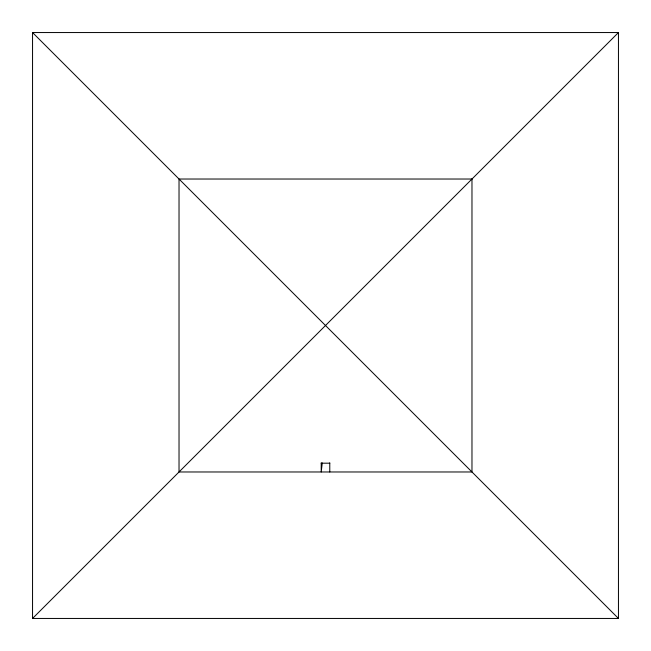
<?xml version="1.0" encoding="UTF-8"?>
<svg xmlns="http://www.w3.org/2000/svg" width="651" height="651" viewBox="0 0 651 651"><rect width="100%" height="100%" fill="white"/><g stroke="black" fill="none" stroke-linecap="round" stroke-linejoin="round"><path stroke-width="0.98" d="M322.269 462.942L321.212 471.975L321.212 462.861M32.55 618.45L618.45 32.55L32.55 32.55L32.55 618.45L618.45 618.45L618.45 32.55M321.212 463.187L329.78 463.187M32.55 32.55L618.45 618.45M329.78 462.861L329.78 471.975M471.975 179.025L179.025 179.025L179.025 471.975L471.975 471.975L471.975 179.025"/></g></svg>
